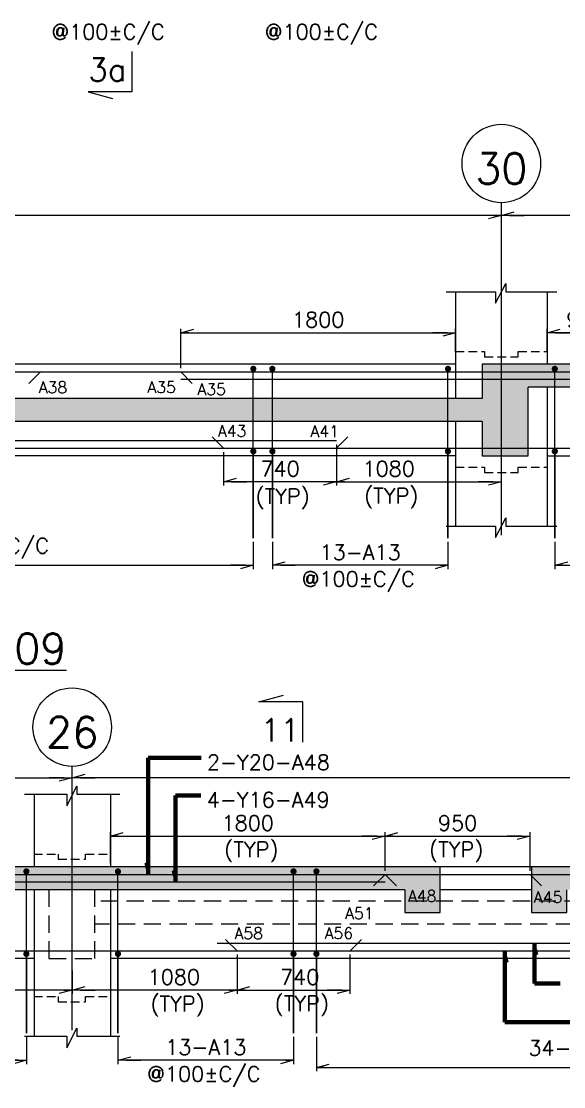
# Model space of a CAD drawing. Extents: x 875770 to 917820, y -160285 to -130585.
# Drawn here: x 886378 to 889931, y -145126 to -138145 of the extents above; entities that cross this region are included whole.
import ezdxf
from ezdxf.lldxf.tags import DXFTag

# ---------------------------------------------------------------- set-up
doc = ezdxf.new("R2010")
doc.units = 0
doc.header["$LTSCALE"] = 450
doc.header["$MEASUREMENT"] = 0
doc.header["$PDMODE"] = 34
doc.header["$PDSIZE"] = 75
for name, pattern in [('( Hidden )', [0.375, 0.25, -0.125]), ('CENTER2', [1.125, 0.75, -0.125, 0.125, -0.125]), ('HIDDEN', [0.375, 0.25, -0.125])]:
    doc.linetypes.add(name, pattern=pattern)
for name, color, linetype, lineweight in [('CIVIL', 3, 'Continuous', 0), ('CIVIL-GRID_NO_', 6, 'Continuous', 0), ('CIVILSHADE', 25, 'Continuous', 0), ('CVCJ', 2, 'Continuous', 0), ('CVELE', 4, 'Continuous', 0), ('DIM', 2, 'Continuous', 0), ('GRID', 8, 'CENTER2', 0), ('MULLION', 4, 'Continuous', 0), ('REINFORCEMENT', 6, 'Continuous', 0), ('TEXT', 3, 'Continuous', 0)]:
    doc.layers.add(name, color=color, linetype=linetype, lineweight=lineweight)
doc.styles.add('ROMANS', font='romans.shx', dxfattribs={"height": 150})
doc.styles.add('ROMANS_0', font='romans.shx')
doc.styles.get("Standard").update_dxf_attribs({"font": 'romans.shx'})
tags = doc.linetypes.add('( Dot )', pattern=[0.251, 0.001, -0.25]).pattern_tags.tags
tags[6:7] = [DXFTag(74, 4), DXFTag(75, 0), DXFTag(340, '0'), DXFTag(46, 1.0), DXFTag(50, 0.0), DXFTag(44, 0.0), DXFTag(45, 0.0)]
tags[4:5] = [DXFTag(74, 4), DXFTag(75, 0), DXFTag(340, '0'), DXFTag(46, 1.0), DXFTag(50, 0.0), DXFTag(44, 0.0), DXFTag(45, 0.0)]
tags = doc.linetypes.add('ACAD_ISO10W100', pattern=[18.5, 12, -3, 0.5, -3]).pattern_tags.tags
tags[10:11] = [DXFTag(74, 4), DXFTag(75, 0), DXFTag(340, '0'), DXFTag(46, 1.0), DXFTag(50, 0.0), DXFTag(44, 0.0), DXFTag(45, 0.0)]
tags[8:9] = [DXFTag(74, 4), DXFTag(75, 0), DXFTag(340, '0'), DXFTag(46, 1.0), DXFTag(50, 0.0), DXFTag(44, 0.0), DXFTag(45, 0.0)]
tags[6:7] = [DXFTag(74, 4), DXFTag(75, 0), DXFTag(340, '0'), DXFTag(46, 1.0), DXFTag(50, 0.0), DXFTag(44, 0.0), DXFTag(45, 0.0)]
tags[4:5] = [DXFTag(74, 4), DXFTag(75, 0), DXFTag(340, '0'), DXFTag(46, 1.0), DXFTag(50, 0.0), DXFTag(44, 0.0), DXFTag(45, 0.0)]
doc.dimstyles.new('CIVIL', dxfattribs={"dimtxt": 100, "dimasz": 0.31, "dimexe": 25, "dimexo": 25, "dimgap": 50, "dimtad": 1, "dimdec": 0, "dimlfac": 0.5, "dimzin": 0, "dimdsep": 46, "dimtxsty": 'ROMANS_0', "dimblk": 'TICK', "dimcen": 0.06, "dimclrd": 2, "dimclre": 2, "dimclrt": 3, "dimadec": 0, "dimazin": 0, "dimtfac": 1, "dimtdec": 0, "dimtofl": 0, "dimtmove": 0, "dimatfit": 3, "dimldrblk": 'TICK', "dimfxl": 1, "dimtolj": 1, "dimtzin": 0, "dimlwd": -1, "dimlwe": -1, "dimarcsym": 0})
doc.dimstyles.new('CIVIL_100', dxfattribs={"dimtxt": 100, "dimasz": 0.35, "dimexe": 25, "dimexo": 25, "dimgap": 35, "dimtad": 1, "dimdec": 0, "dimzin": 0, "dimdsep": 46, "dimtxsty": 'ROMANS_0', "dimblk": 'TICK', "dimcen": 0.5, "dimclrd": 256, "dimclre": 2, "dimclrt": 3, "dimadec": 0, "dimazin": 0, "dimtfac": 1, "dimtdec": 0, "dimtofl": 0, "dimtmove": 0, "dimatfit": 3, "dimldrblk": 'TICK', "dimfxl": 1, "dimtolj": 1, "dimtzin": 0, "dimlwd": -1, "dimlwe": -1, "dimarcsym": 0})

# ---------------------------------------------------------------- blocks, each defined once
blk = doc.blocks.new('TICK')
at = {"color": 2, "ltscale": 0.4}
blk.add_line((-150, 0), (-429, 0), dxfattribs=at)
at = {"color": 3, "linetype": 'ByBlock'}
for p, q in [((0, 0), (-241, -65)), ((-150, 0), (0, 0))]:
    blk.add_line(p, q, dxfattribs=at)
blk = doc.blocks.new('*D150')
at = {"layer": 'DEFPOINTS', "color": 0, "linetype": 'Continuous', "transparency": 16777216}
for p in [(882322.8, -139416.4), (882322.8, -139492), (889522.8, -139492)]:
    blk.add_point(p, dxfattribs=at)
at = {"layer": 'DIM', "color": 2, "linetype": 'Continuous', "transparency": 16777216}
for p, q in [((882322.8, -139467), (882322.8, -139391.4)), ((889522.8, -139467), (889522.8, -139391.4))]:
    blk.add_line(p, q, dxfattribs=at)
at = {"layer": 'DIM', "color": 0, "linetype": 'Continuous', "transparency": 16777216}
blk.add_line((889522.5, -139416.4), (882323.2, -139416.4), dxfattribs=at)
at = {"layer": 'DIM', "color": 0, "linetype": 'Continuous', "transparency": 16777216, "xscale": 0.3499999999999651, "yscale": 0.3499999999999651, "zscale": 0.3499999999999651, "rotation": 180}
blk.add_blockref('TICK', (882322.8, -139416.4), dxfattribs=at)
at = {"layer": 'DIM', "color": 0, "linetype": 'Continuous', "transparency": 16777216, "xscale": 0.3499999999999651, "yscale": 0.3499999999999651, "zscale": 0.3499999999999651}
blk.add_blockref('TICK', (889522.8, -139416.4), dxfattribs=at)
at = {"layer": 'DIM', "color": 3, "linetype": 'Continuous', "transparency": 16777216, "insert": (885922.8, -139331.4), "char_height": 100, "attachment_point": 5, "style": 'ROMANS_0'}
blk.add_mtext('\\A1;7200', dxfattribs=at)
blk = doc.blocks.new('*D151')
at = {"layer": 'DEFPOINTS', "color": 0, "linetype": 'ByBlock', "transparency": 16777216}
for p in [(883947.8, -141531.4), (887897.8, -141531.4), (887897.8, -141709.1)]:
    blk.add_point(p, dxfattribs=at)
at = {"layer": 'DIM', "color": 2, "linetype": 'ByBlock', "transparency": 16777216}
for p, q in [((883947.8, -141556.4), (883947.8, -141734.1)), ((887897.8, -141556.4), (887897.8, -141734.1))]:
    blk.add_line(p, q, dxfattribs=at)
at = {"layer": 'DIM', "color": 0, "linetype": 'ByBlock', "transparency": 16777216}
blk.add_line((883948.2, -141709.1), (887897.5, -141709.1), dxfattribs=at)
at = {"layer": 'DIM', "color": 0, "linetype": 'ByBlock', "transparency": 16777216, "xscale": 0.349999999999965, "yscale": 0.349999999999965, "zscale": 0.349999999999965, "rotation": 180}
blk.add_blockref('TICK', (883947.8, -141709.1), dxfattribs=at)
at = {"layer": 'DIM', "color": 0, "linetype": 'ByBlock', "transparency": 16777216, "xscale": 0.349999999999965, "yscale": 0.349999999999965, "zscale": 0.349999999999965}
blk.add_blockref('TICK', (887897.8, -141709.1), dxfattribs=at)
blk = doc.blocks.new('*D152')
at = {"layer": 'DEFPOINTS', "color": 0, "linetype": 'Continuous', "transparency": 16777216}
for p in [(889522.8, -139416.4), (889522.8, -139492), (893122.8, -139492)]:
    blk.add_point(p, dxfattribs=at)
at = {"layer": 'DIM', "color": 2, "linetype": 'Continuous', "transparency": 16777216}
for p, q in [((889522.8, -139467), (889522.8, -139391.4)), ((893122.8, -139467), (893122.8, -139391.4))]:
    blk.add_line(p, q, dxfattribs=at)
at = {"layer": 'DIM', "color": 0, "linetype": 'Continuous', "transparency": 16777216}
blk.add_line((893122.5, -139416.4), (889523.2, -139416.4), dxfattribs=at)
at = {"layer": 'DIM', "color": 0, "linetype": 'Continuous', "transparency": 16777216, "xscale": 0.3499999999999651, "yscale": 0.3499999999999651, "zscale": 0.3499999999999651, "rotation": 180}
blk.add_blockref('TICK', (889522.8, -139416.4), dxfattribs=at)
at = {"layer": 'DIM', "color": 0, "linetype": 'Continuous', "transparency": 16777216, "xscale": 0.3499999999999651, "yscale": 0.3499999999999651, "zscale": 0.3499999999999651}
blk.add_blockref('TICK', (893122.8, -139416.4), dxfattribs=at)
at = {"layer": 'DIM', "color": 3, "linetype": 'Continuous', "transparency": 16777216, "insert": (891322.8, -139331.4), "char_height": 100, "attachment_point": 5, "style": 'ROMANS_0'}
blk.add_mtext('\\A1;3600', dxfattribs=at)
blk = doc.blocks.new('*D153')
at = {"layer": 'DEFPOINTS', "color": 0, "linetype": 'ByBlock', "transparency": 16777216}
for p in [(889872.8, -141531.4), (892916.9, -141531.4), (892916.9, -141709.1)]:
    blk.add_point(p, dxfattribs=at)
at = {"layer": 'DIM', "color": 2, "linetype": 'ByBlock', "transparency": 16777216}
for p, q in [((889872.8, -141556.4), (889872.8, -141734.1)), ((892916.9, -141556.4), (892916.9, -141734.1))]:
    blk.add_line(p, q, dxfattribs=at)
at = {"layer": 'DIM', "color": 0, "linetype": 'ByBlock', "transparency": 16777216}
blk.add_line((889873.2, -141709.1), (892916.6, -141709.1), dxfattribs=at)
at = {"layer": 'DIM', "color": 0, "linetype": 'ByBlock', "transparency": 16777216, "xscale": 0.349999999999965, "yscale": 0.349999999999965, "zscale": 0.349999999999965, "rotation": 180}
blk.add_blockref('TICK', (889872.8, -141709.1), dxfattribs=at)
at = {"layer": 'DIM', "color": 0, "linetype": 'ByBlock', "transparency": 16777216, "xscale": 0.349999999999965, "yscale": 0.349999999999965, "zscale": 0.349999999999965}
blk.add_blockref('TICK', (892916.9, -141709.1), dxfattribs=at)
blk = doc.blocks.new('*D157')
at = {"layer": 'DEFPOINTS', "color": 0, "linetype": 'ByBlock', "transparency": 16777216}
for p in [(888022.8, -141531.4), (889172.8, -141531.4), (888022.8, -141709.1)]:
    blk.add_point(p, dxfattribs=at)
at = {"layer": 'DIM', "color": 2, "linetype": 'ByBlock', "transparency": 16777216}
for p, q in [((888022.8, -141556.4), (888022.8, -141734.1)), ((889172.8, -141556.4), (889172.8, -141734.1))]:
    blk.add_line(p, q, dxfattribs=at)
at = {"layer": 'DIM', "color": 0, "linetype": 'ByBlock', "transparency": 16777216}
blk.add_line((889172.5, -141709.1), (888023.2, -141709.1), dxfattribs=at)
at = {"layer": 'DIM', "color": 0, "linetype": 'ByBlock', "transparency": 16777216, "xscale": 0.349999999999965, "yscale": 0.349999999999965, "zscale": 0.349999999999965, "rotation": 180}
blk.add_blockref('TICK', (888022.8, -141709.1), dxfattribs=at)
at = {"layer": 'DIM', "color": 0, "linetype": 'ByBlock', "transparency": 16777216, "xscale": 0.349999999999965, "yscale": 0.349999999999965, "zscale": 0.349999999999965}
blk.add_blockref('TICK', (889172.8, -141709.1), dxfattribs=at)
blk = doc.blocks.new('*D160')
at = {"layer": 'DEFPOINTS', "color": 0, "linetype": 'Continuous', "transparency": 16777216}
for p in [(889822.8, -140185.2), (889822.8, -140337.8), (890722.8, -140442.1)]:
    blk.add_point(p, dxfattribs=at)
at = {"layer": 'DIM', "color": 2, "linetype": 'Continuous', "transparency": 16777216}
for p, q in [((889822.8, -140312.8), (889822.8, -140160.2)), ((890722.8, -140417.1), (890722.8, -140160.2))]:
    blk.add_line(p, q, dxfattribs=at)
at = {"layer": 'DIM', "color": 0, "linetype": 'Continuous', "transparency": 16777216}
blk.add_line((890722.5, -140185.2), (889823.2, -140185.2), dxfattribs=at)
at = {"layer": 'DIM', "color": 0, "linetype": 'Continuous', "transparency": 16777216, "xscale": 0.3499999999999651, "yscale": 0.3499999999999651, "zscale": 0.3499999999999651, "rotation": 180}
blk.add_blockref('TICK', (889822.8, -140185.2), dxfattribs=at)
at = {"layer": 'DIM', "color": 0, "linetype": 'Continuous', "transparency": 16777216, "xscale": 0.3499999999999651, "yscale": 0.3499999999999651, "zscale": 0.3499999999999651}
blk.add_blockref('TICK', (890722.8, -140185.2), dxfattribs=at)
at = {"layer": 'DIM', "color": 3, "linetype": 'Continuous', "transparency": 16777216, "insert": (890077.1, -140100.2), "char_height": 100, "attachment_point": 5, "style": 'ROMANS_0'}
blk.add_mtext('\\A1;900', dxfattribs=at)
blk = doc.blocks.new('*D161')
at = {"layer": 'DEFPOINTS', "color": 0, "linetype": 'Continuous', "transparency": 16777216}
for p in [(889222.8, -140185.2), (889222.8, -140337.8), (887422.8, -140442.1)]:
    blk.add_point(p, dxfattribs=at)
at = {"layer": 'DIM', "color": 2, "linetype": 'Continuous', "transparency": 16777216}
for p, q in [((887422.8, -140417.1), (887422.8, -140160.2)), ((889222.8, -140312.8), (889222.8, -140160.2))]:
    blk.add_line(p, q, dxfattribs=at)
at = {"layer": 'DIM', "color": 0, "linetype": 'Continuous', "transparency": 16777216}
blk.add_line((887423.2, -140185.2), (889222.5, -140185.2), dxfattribs=at)
at = {"layer": 'DIM', "color": 0, "linetype": 'Continuous', "transparency": 16777216, "xscale": 0.3499999999999651, "yscale": 0.3499999999999651, "zscale": 0.3499999999999651, "rotation": 180}
blk.add_blockref('TICK', (887422.8, -140185.2), dxfattribs=at)
at = {"layer": 'DIM', "color": 0, "linetype": 'Continuous', "transparency": 16777216, "xscale": 0.3499999999999651, "yscale": 0.3499999999999651, "zscale": 0.3499999999999651}
blk.add_blockref('TICK', (889222.8, -140185.2), dxfattribs=at)
at = {"layer": 'DIM', "color": 3, "linetype": 'Continuous', "transparency": 16777216, "insert": (888322.8, -140100.2), "char_height": 100, "attachment_point": 5, "style": 'ROMANS_0'}
blk.add_mtext('\\A1;1800', dxfattribs=at)
blk = doc.blocks.new('*D166')
at = {"layer": 'DEFPOINTS', "color": 0, "linetype": 'Continuous', "transparency": 16777216}
for p in [(886711.1, -143100.9), (883111.1, -143176.4), (886711.1, -143176.4)]:
    blk.add_point(p, dxfattribs=at)
at = {"layer": 'DIM', "color": 2, "linetype": 'Continuous', "transparency": 16777216}
for p, q in [((883111.1, -143151.4), (883111.1, -143075.9)), ((886711.1, -143151.4), (886711.1, -143075.9))]:
    blk.add_line(p, q, dxfattribs=at)
at = {"layer": 'DIM', "color": 0, "linetype": 'Continuous', "transparency": 16777216}
blk.add_line((883111.5, -143100.9), (886710.8, -143100.9), dxfattribs=at)
at = {"layer": 'DIM', "color": 0, "linetype": 'Continuous', "transparency": 16777216, "xscale": 0.3499999999999651, "yscale": 0.3499999999999651, "zscale": 0.3499999999999651, "rotation": 180}
blk.add_blockref('TICK', (883111.1, -143100.9), dxfattribs=at)
at = {"layer": 'DIM', "color": 0, "linetype": 'Continuous', "transparency": 16777216, "xscale": 0.3499999999999651, "yscale": 0.3499999999999651, "zscale": 0.3499999999999651}
blk.add_blockref('TICK', (886711.1, -143100.9), dxfattribs=at)
at = {"layer": 'DIM', "color": 3, "linetype": 'Continuous', "transparency": 16777216, "insert": (884911.1, -143015.9), "char_height": 100, "attachment_point": 5, "style": 'ROMANS_0'}
blk.add_mtext('\\A1;3600', dxfattribs=at)
blk = doc.blocks.new('*D167')
at = {"layer": 'DEFPOINTS', "color": 0, "linetype": 'Continuous', "transparency": 16777216}
for p in [(886711.1, -143100.9), (886711.1, -143176.4), (893911.1, -143176.4)]:
    blk.add_point(p, dxfattribs=at)
at = {"layer": 'DIM', "color": 2, "linetype": 'Continuous', "transparency": 16777216}
for p, q in [((886711.1, -143151.4), (886711.1, -143075.9)), ((893911.1, -143151.4), (893911.1, -143075.9))]:
    blk.add_line(p, q, dxfattribs=at)
at = {"layer": 'DIM', "color": 0, "linetype": 'Continuous', "transparency": 16777216}
blk.add_line((893910.8, -143100.9), (886711.5, -143100.9), dxfattribs=at)
at = {"layer": 'DIM', "color": 0, "linetype": 'Continuous', "transparency": 16777216, "xscale": 0.3499999999999651, "yscale": 0.3499999999999651, "zscale": 0.3499999999999651, "rotation": 180}
blk.add_blockref('TICK', (886711.1, -143100.9), dxfattribs=at)
at = {"layer": 'DIM', "color": 0, "linetype": 'Continuous', "transparency": 16777216, "xscale": 0.3499999999999651, "yscale": 0.3499999999999651, "zscale": 0.3499999999999651}
blk.add_blockref('TICK', (893911.1, -143100.9), dxfattribs=at)
at = {"layer": 'DIM', "color": 3, "linetype": 'Continuous', "transparency": 16777216, "insert": (890311.1, -143015.9), "char_height": 100, "attachment_point": 5, "style": 'ROMANS_0'}
blk.add_mtext('\\A1;7200', dxfattribs=at)
blk = doc.blocks.new('*D170')
at = {"layer": 'DEFPOINTS', "color": 0, "linetype": 'ByBlock', "transparency": 16777216}
for p in [(883311.1, -144774.6), (886411.1, -144774.6), (886411.1, -144952.3)]:
    blk.add_point(p, dxfattribs=at)
at = {"layer": 'DIM', "color": 2, "linetype": 'ByBlock', "transparency": 16777216}
for p, q in [((883311.1, -144799.6), (883311.1, -144977.3)), ((886411.1, -144799.6), (886411.1, -144977.3))]:
    blk.add_line(p, q, dxfattribs=at)
at = {"layer": 'DIM', "color": 0, "linetype": 'ByBlock', "transparency": 16777216}
blk.add_line((883311.5, -144952.3), (886410.8, -144952.3), dxfattribs=at)
at = {"layer": 'DIM', "color": 0, "linetype": 'ByBlock', "transparency": 16777216, "xscale": 0.349999999999965, "yscale": 0.349999999999965, "zscale": 0.349999999999965, "rotation": 180}
blk.add_blockref('TICK', (883311.1, -144952.3), dxfattribs=at)
at = {"layer": 'DIM', "color": 0, "linetype": 'ByBlock', "transparency": 16777216, "xscale": 0.349999999999965, "yscale": 0.349999999999965, "zscale": 0.349999999999965}
blk.add_blockref('TICK', (886411.1, -144952.3), dxfattribs=at)
blk = doc.blocks.new('*D171')
at = {"layer": 'DEFPOINTS', "color": 0, "linetype": 'Continuous', "transparency": 16777216}
for p in [(888761.1, -143483.5), (886961.1, -143685.3), (888761.1, -143735.3)]:
    blk.add_point(p, dxfattribs=at)
at = {"layer": 'DIM', "color": 2, "linetype": 'Continuous', "transparency": 16777216}
for p, q in [((886961.1, -143660.3), (886961.1, -143458.5)), ((888761.1, -143710.3), (888761.1, -143458.5))]:
    blk.add_line(p, q, dxfattribs=at)
at = {"layer": 'DIM', "color": 0, "linetype": 'Continuous', "transparency": 16777216}
blk.add_line((886961.5, -143483.5), (888760.8, -143483.5), dxfattribs=at)
at = {"layer": 'DIM', "color": 0, "linetype": 'Continuous', "transparency": 16777216, "xscale": 0.3499999999999651, "yscale": 0.3499999999999651, "zscale": 0.3499999999999651, "rotation": 180}
blk.add_blockref('TICK', (886961.1, -143483.5), dxfattribs=at)
at = {"layer": 'DIM', "color": 0, "linetype": 'Continuous', "transparency": 16777216, "xscale": 0.3499999999999651, "yscale": 0.3499999999999651, "zscale": 0.3499999999999651}
blk.add_blockref('TICK', (888761.1, -143483.5), dxfattribs=at)
at = {"layer": 'DIM', "color": 3, "linetype": 'Continuous', "transparency": 16777216, "insert": (887861.1, -143398.5), "char_height": 100, "attachment_point": 5, "style": 'ROMANS_0'}
blk.add_mtext('\\A1;1800', dxfattribs=at)
blk = doc.blocks.new('*D172')
at = {"layer": 'DEFPOINTS', "color": 0, "linetype": 'Continuous', "transparency": 16777216}
for p in [(889711.1, -143483.5), (888761.1, -143735.3), (889711.1, -143735.3)]:
    blk.add_point(p, dxfattribs=at)
at = {"layer": 'DIM', "color": 2, "linetype": 'Continuous', "transparency": 16777216}
for p, q in [((888761.1, -143710.3), (888761.1, -143458.5)), ((889711.1, -143710.3), (889711.1, -143458.5))]:
    blk.add_line(p, q, dxfattribs=at)
at = {"layer": 'DIM', "color": 0, "linetype": 'Continuous', "transparency": 16777216}
blk.add_line((888761.5, -143483.5), (889710.8, -143483.5), dxfattribs=at)
at = {"layer": 'DIM', "color": 0, "linetype": 'Continuous', "transparency": 16777216, "xscale": 0.3499999999999651, "yscale": 0.3499999999999651, "zscale": 0.3499999999999651, "rotation": 180}
blk.add_blockref('TICK', (888761.1, -143483.5), dxfattribs=at)
at = {"layer": 'DIM', "color": 0, "linetype": 'Continuous', "transparency": 16777216, "xscale": 0.3499999999999651, "yscale": 0.3499999999999651, "zscale": 0.3499999999999651}
blk.add_blockref('TICK', (889711.1, -143483.5), dxfattribs=at)
at = {"layer": 'DIM', "color": 3, "linetype": 'Continuous', "transparency": 16777216, "insert": (889236.1, -143398.5), "char_height": 100, "attachment_point": 5, "style": 'ROMANS_0'}
blk.add_mtext('\\A1;950', dxfattribs=at)
blk = doc.blocks.new('*D284')
at = {"layer": 'DEFPOINTS', "color": 0, "linetype": 'ByBlock', "transparency": 16777216}
for p in [(888311.1, -144774.6), (892361.1, -144774.6), (892361.1, -145000)]:
    blk.add_point(p, dxfattribs=at)
at = {"layer": 'DIM', "color": 2, "linetype": 'ByBlock', "transparency": 16777216}
for p, q in [((888311.1, -144799.6), (888311.1, -145025)), ((892361.1, -144799.6), (892361.1, -145025))]:
    blk.add_line(p, q, dxfattribs=at)
at = {"layer": 'DIM', "color": 0, "linetype": 'ByBlock', "transparency": 16777216}
blk.add_line((888311.5, -145000), (892360.8, -145000), dxfattribs=at)
at = {"layer": 'DIM', "color": 0, "linetype": 'ByBlock', "transparency": 16777216, "xscale": 0.349999999999965, "yscale": 0.349999999999965, "zscale": 0.349999999999965, "rotation": 180}
blk.add_blockref('TICK', (888311.1, -145000), dxfattribs=at)
at = {"layer": 'DIM', "color": 0, "linetype": 'ByBlock', "transparency": 16777216, "xscale": 0.349999999999965, "yscale": 0.349999999999965, "zscale": 0.349999999999965}
blk.add_blockref('TICK', (892361.1, -145000), dxfattribs=at)
blk = doc.blocks.new('*D175')
at = {"layer": 'DEFPOINTS', "color": 0, "linetype": 'ByBlock', "transparency": 16777216}
for p in [(887011.1, -144774.6), (888161.1, -144774.6), (887011.1, -144952.3)]:
    blk.add_point(p, dxfattribs=at)
at = {"layer": 'DIM', "color": 2, "linetype": 'ByBlock', "transparency": 16777216}
for p, q in [((887011.1, -144799.6), (887011.1, -144977.3)), ((888161.1, -144799.6), (888161.1, -144977.3))]:
    blk.add_line(p, q, dxfattribs=at)
at = {"layer": 'DIM', "color": 0, "linetype": 'ByBlock', "transparency": 16777216}
blk.add_line((888160.8, -144952.3), (887011.5, -144952.3), dxfattribs=at)
at = {"layer": 'DIM', "color": 0, "linetype": 'ByBlock', "transparency": 16777216, "xscale": 0.349999999999965, "yscale": 0.349999999999965, "zscale": 0.349999999999965, "rotation": 180}
blk.add_blockref('TICK', (887011.1, -144952.3), dxfattribs=at)
at = {"layer": 'DIM', "color": 0, "linetype": 'ByBlock', "transparency": 16777216, "xscale": 0.349999999999965, "yscale": 0.349999999999965, "zscale": 0.349999999999965}
blk.add_blockref('TICK', (888161.1, -144952.3), dxfattribs=at)
blk = doc.blocks.new('*D182')
at = {"layer": 'DEFPOINTS', "color": 0, "linetype": 'Continuous', "transparency": 16777216}
for p in [(887791.1, -144235.3), (888531.1, -144235.3), (888531.1, -144492.3)]:
    blk.add_point(p, dxfattribs=at)
at = {"layer": 'DIM', "color": 2, "linetype": 'Continuous', "transparency": 16777216}
for p, q in [((887791.1, -144260.3), (887791.1, -144517.3)), ((888531.1, -144260.3), (888531.1, -144517.3))]:
    blk.add_line(p, q, dxfattribs=at)
at = {"layer": 'DIM', "color": 0, "linetype": 'Continuous', "transparency": 16777216}
blk.add_line((887791.5, -144492.3), (888530.8, -144492.3), dxfattribs=at)
at = {"layer": 'DIM', "color": 0, "linetype": 'Continuous', "transparency": 16777216, "xscale": 0.3499999999999651, "yscale": 0.3499999999999651, "zscale": 0.3499999999999651, "rotation": 180}
blk.add_blockref('TICK', (887791.1, -144492.3), dxfattribs=at)
at = {"layer": 'DIM', "color": 0, "linetype": 'Continuous', "transparency": 16777216, "xscale": 0.3499999999999651, "yscale": 0.3499999999999651, "zscale": 0.3499999999999651}
blk.add_blockref('TICK', (888531.1, -144492.3), dxfattribs=at)
at = {"layer": 'DIM', "color": 3, "linetype": 'Continuous', "transparency": 16777216, "insert": (888201.4, -144407.3), "char_height": 100, "attachment_point": 5, "style": 'ROMANS_0'}
blk.add_mtext('\\A1;740', dxfattribs=at)
blk = doc.blocks.new('*D183')
at = {"layer": 'DEFPOINTS', "color": 0, "linetype": 'Continuous', "transparency": 16777216}
for p in [(886171.1, -144235.3), (886711.1, -144339.7), (886711.1, -144492.3)]:
    blk.add_point(p, dxfattribs=at)
at = {"layer": 'DIM', "color": 2, "linetype": 'Continuous', "transparency": 16777216}
for p, q in [((886171.1, -144260.3), (886171.1, -144517.3)), ((886711.1, -144364.7), (886711.1, -144517.3))]:
    blk.add_line(p, q, dxfattribs=at)
at = {"layer": 'DIM', "color": 0, "linetype": 'Continuous', "transparency": 16777216}
for p, q in [((886171.1, -144492.3), (885836.4, -144492.3)), ((886710.8, -144492.3), (886171.5, -144492.3))]:
    blk.add_line(p, q, dxfattribs=at)
at = {"layer": 'DIM', "color": 0, "linetype": 'Continuous', "transparency": 16777216, "xscale": 0.3499999999999651, "yscale": 0.3499999999999651, "zscale": 0.3499999999999651, "rotation": 180}
blk.add_blockref('TICK', (886171.1, -144492.3), dxfattribs=at)
at = {"layer": 'DIM', "color": 0, "linetype": 'Continuous', "transparency": 16777216, "xscale": 0.3499999999999651, "yscale": 0.3499999999999651, "zscale": 0.3499999999999651}
blk.add_blockref('TICK', (886711.1, -144492.3), dxfattribs=at)
at = {"layer": 'DIM', "color": 3, "linetype": 'Continuous', "transparency": 16777216, "insert": (886000, -144407.3), "char_height": 100, "attachment_point": 5, "style": 'ROMANS_0'}
blk.add_mtext('\\A1;540', dxfattribs=at)
blk = doc.blocks.new('*D291')
at = {"layer": 'DEFPOINTS', "color": 0, "linetype": 'Continuous', "transparency": 16777216}
for p in [(888442.8, -140892.1), (889522.8, -141161.5), (889522.8, -141206)]:
    blk.add_point(p, dxfattribs=at)
at = {"layer": 'DIM', "color": 2, "linetype": 'Continuous', "transparency": 16777216}
for p, q in [((888442.8, -140917.1), (888442.8, -141186.5)), ((889522.8, -141181), (889522.8, -141136.5))]:
    blk.add_line(p, q, dxfattribs=at)
at = {"layer": 'DIM', "color": 0, "linetype": 'Continuous', "transparency": 16777216}
blk.add_line((888443.2, -141161.5), (889522.5, -141161.5), dxfattribs=at)
at = {"layer": 'DIM', "color": 0, "linetype": 'Continuous', "transparency": 16777216, "xscale": 0.3499999999999651, "yscale": 0.3499999999999651, "zscale": 0.3499999999999651, "rotation": 180}
blk.add_blockref('TICK', (888442.8, -141161.5), dxfattribs=at)
at = {"layer": 'DIM', "color": 0, "linetype": 'Continuous', "transparency": 16777216, "xscale": 0.3499999999999651, "yscale": 0.3499999999999651, "zscale": 0.3499999999999651}
blk.add_blockref('TICK', (889522.8, -141161.5), dxfattribs=at)
at = {"layer": 'DIM', "color": 3, "linetype": 'Continuous', "transparency": 16777216, "insert": (888784.5, -141076.5), "char_height": 100, "attachment_point": 5, "style": 'ROMANS_0'}
blk.add_mtext('\\A1;1080', dxfattribs=at)
blk = doc.blocks.new('*D292')
at = {"layer": 'DEFPOINTS', "color": 0, "linetype": 'Continuous', "transparency": 16777216}
for p in [(887791.1, -144235.3), (886711.1, -144492.3), (886711.1, -144499.2)]:
    blk.add_point(p, dxfattribs=at)
at = {"layer": 'DIM', "color": 2, "linetype": 'Continuous', "transparency": 16777216}
for p, q in [((887791.1, -144260.3), (887791.1, -144517.3)), ((886711.1, -144474.2), (886711.1, -144467.3))]:
    blk.add_line(p, q, dxfattribs=at)
at = {"layer": 'DIM', "color": 0, "linetype": 'Continuous', "transparency": 16777216}
blk.add_line((887790.8, -144492.3), (886711.5, -144492.3), dxfattribs=at)
at = {"layer": 'DIM', "color": 0, "linetype": 'Continuous', "transparency": 16777216, "xscale": 0.3499999999999651, "yscale": 0.3499999999999651, "zscale": 0.3499999999999651, "rotation": 180}
blk.add_blockref('TICK', (886711.1, -144492.3), dxfattribs=at)
at = {"layer": 'DIM', "color": 0, "linetype": 'Continuous', "transparency": 16777216, "xscale": 0.3499999999999651, "yscale": 0.3499999999999651, "zscale": 0.3499999999999651}
blk.add_blockref('TICK', (887791.1, -144492.3), dxfattribs=at)
at = {"layer": 'DIM', "color": 3, "linetype": 'Continuous', "transparency": 16777216, "insert": (887377.1, -144407.3), "char_height": 100, "attachment_point": 5, "style": 'ROMANS_0'}
blk.add_mtext('\\A1;1080', dxfattribs=at)
blk = doc.blocks.new('*D319')
at = {"layer": 'DEFPOINTS', "color": 0, "linetype": 'Continuous', "transparency": 16777216}
for p in [(887702.8, -140942.1), (888442.8, -140942.1), (887702.8, -141161.5)]:
    blk.add_point(p, dxfattribs=at)
at = {"layer": 'DIM', "color": 2, "linetype": 'Continuous', "transparency": 16777216}
for p, q in [((887702.8, -140967.1), (887702.8, -141186.5)), ((888442.8, -140967.1), (888442.8, -141186.5))]:
    blk.add_line(p, q, dxfattribs=at)
at = {"layer": 'DIM', "color": 0, "linetype": 'Continuous', "transparency": 16777216}
blk.add_line((888442.5, -141161.5), (887703.2, -141161.5), dxfattribs=at)
at = {"layer": 'DIM', "color": 0, "linetype": 'Continuous', "transparency": 16777216, "xscale": 0.3499999999999651, "yscale": 0.3499999999999651, "zscale": 0.3499999999999651, "rotation": 180}
blk.add_blockref('TICK', (887702.8, -141161.5), dxfattribs=at)
at = {"layer": 'DIM', "color": 0, "linetype": 'Continuous', "transparency": 16777216, "xscale": 0.3499999999999651, "yscale": 0.3499999999999651, "zscale": 0.3499999999999651}
blk.add_blockref('TICK', (888442.8, -141161.5), dxfattribs=at)
at = {"layer": 'DIM', "color": 3, "linetype": 'Continuous', "transparency": 16777216, "insert": (888072.8, -141076.5), "char_height": 100, "attachment_point": 5, "style": 'ROMANS_0'}
blk.add_mtext('\\A1;740', dxfattribs=at)

msp = doc.modelspace()

# ---------------------------------------------------------------- hatches: boundary and pattern name
at = {"layer": 'CIVILSHADE', "ltscale": 0.2}
for points in [[(882022.81, -140992.15), (882022.81, -140392.15), (882322.81, -140392.15), (882322.81, -140617.15), (889397.81, -140617.15), (889397.81, -140392.15), (893272.81, -140392.15), (893272.81, -140842.15), (892972.81, -140842.15), (892972.81, -140542.15), (889697.81, -140542.15), (889697.81, -140992.15), (889397.81, -140992.15), (889397.81, -140767.15), (885957.81, -140767.15), (885957.81, -140992.15), (885657.81, -140992.15), (885657.81, -140767.15), (882322.81, -140767.15), (882322.81, -140992.15)], [(888891.14, -143985.35), (888891.14, -143835.35), (877881.3, -143835.35), (877881.3, -143685.35), (889121.14, -143685.35), (889121.14, -143985.35)], [(897361.14, -144435.35), (897361.14, -143835.35), (894061.14, -143835.35), (894061.14, -144285.35), (893761.14, -144285.35), (893761.14, -143835.35), (889951.14, -143835.35), (889951.14, -143985.35), (889721.14, -143985.35), (889721.14, -143685.35), (897661.14, -143685.35), (900036.51, -143685.35), (900036.51, -144285.35), (899736.51, -144285.35), (899736.51, -143835.35), (897661.14, -143835.35), (897661.14, -144435.35)]]:
    msp.add_hatch(color=25, dxfattribs=at).paths.add_polyline_path(points)

# ---------------------------------------------------------------- linework, layer by layer
at = {"color": 1, "linetype": '( Dot )', "ltscale": 0.5}
for p, q in [((887897.81, -140962.43), (887897.81, -141531.4)), ((888022.81, -140962.43), (888022.81, -141531.4)), ((889172.81, -140962.43), (889172.81, -141531.4)), ((889872.81, -140962.43), (889872.81, -141531.4)), ((886411.14, -144255.63), (886411.14, -144774.6)), ((887011.14, -144255.63), (887011.14, -144774.6)), ((888161.14, -144255.63), (888161.14, -144774.6)), ((888311.14, -144255.63), (888311.14, -144774.6))]:
    msp.add_line(p, q, dxfattribs=at)
at = {"layer": 'CIVIL', "color": 3, "ltscale": 0.666667}
for p, q in [((889222.81, -139916.32), (889222.81, -140617.15)), ((889822.81, -139916.32), (889822.81, -140392.15)), ((889222.81, -140392.15), (882622.81, -140392.15)), ((893272.81, -140392.15), (889397.81, -140392.15)), ((889822.81, -140542.15), (889822.81, -141452.02)), ((889397.81, -140617.15), (882322.81, -140617.15)), ((889222.81, -140767.15), (889222.81, -141452.02)), ((889222.81, -140992.15), (885957.81, -140992.15)), ((889822.81, -140992.15), (892966.92, -140992.15)), ((886461.14, -143209.51), (886461.14, -143685.35)), ((886961.14, -143209.51), (886961.14, -143685.35)), ((889121.14, -143685.35), (877881.3, -143685.35)), ((889721.14, -143685.35), (889121.14, -143685.35)), ((897661.14, -143685.35), (889721.14, -143685.35)), ((886461.14, -143835.35), (886461.14, -144795.22)), ((886961.14, -143835.35), (886961.14, -144795.22)), ((886461.14, -144285.35), (883311.14, -144285.35)), ((893711.14, -144285.35), (886961.14, -144285.35))]:
    msp.add_line(p, q, dxfattribs=at)
at = {"layer": 'CIVIL', "color": 3, "linetype": 'Continuous'}
for p, q in [((892972.81, -140542.15), (889697.81, -140542.15)), ((889397.81, -140767.15), (885957.81, -140767.15)), ((888891.14, -143835.35), (877881.3, -143835.35))]:
    msp.add_line(p, q, dxfattribs=at)
at = {"layer": 'CIVIL', "color": 3, "linetype": 'Continuous', "ltscale": 0.2}
msp.add_line((889721.14, -143835.35), (889121.14, -143835.35), dxfattribs=at)
at = {"layer": 'CIVIL', "color": 3, "linetype": '( Hidden )'}
for p, q in [((893761.14, -143910.35), (886858.93, -143910.35)), ((890161.14, -144060.35), (886858.93, -144060.35))]:
    msp.add_line(p, q, dxfattribs=at)
at = {"layer": 'CIVIL', "color": 2, "ltscale": 0.333333, "flags": 128}
for points in [[(889161.45, -139916.32), (889484.33, -139916.32), (889484.33, -139992.37), (889551.38, -139862.63), (889551.38, -139916.32), (889885.01, -139916.32)], [(889161.45, -141452.02), (889484.33, -141452.02), (889484.33, -141528.08), (889551.38, -141398.33), (889551.38, -141452.02), (889885.01, -141452.02)], [(886399.78, -143209.51), (886675.41, -143209.51), (886675.41, -143285.57), (886742.46, -143155.83), (886742.46, -143209.51), (887023.34, -143209.51)], [(886399.78, -144795.22), (886675.41, -144795.22), (886675.41, -144871.28), (886742.46, -144741.53), (886742.46, -144795.22), (887023.34, -144795.22)]]:
    msp.add_lwpolyline(points, dxfattribs=at)
at = {"layer": 'CIVIL', "color": 3, "linetype": 'Continuous', "ltscale": 0.666667, "flags": 128}
for points in [[(889397.81, -140392.15), (889397.81, -140617.15)], [(889397.81, -140767.15), (889397.81, -140992.15), (889697.81, -140992.15), (889697.81, -140542.15)]]:
    msp.add_lwpolyline(points, dxfattribs=at)
at = {"layer": 'CIVIL', "color": 3, "linetype": 'Continuous', "ltscale": 0.2, "flags": 128}
for points in [[(888891.14, -143835.35), (888891.14, -143985.35), (889121.14, -143985.35), (889121.14, -143685.35)], [(889721.14, -143685.35), (889721.14, -143985.35), (889951.14, -143985.35), (889951.14, -143835.35)]]:
    msp.add_lwpolyline(points, dxfattribs=at)
at = {"layer": 'CIVIL', "color": 3, "linetype": '( Hidden )'}
msp.add_lwpolyline([(886558.93, -143835.35), (886558.93, -144285.35), (886858.93, -144285.35), (886858.93, -143835.35)], dxfattribs=at)
at = {"layer": 'CIVIL-GRID_NO_', "color": 6, "ltscale": 0.714288}
for centre in [(889522.81, -139076.36), (886711.14, -142769.56)]:
    msp.add_circle(centre, 257.14, dxfattribs=at)
at = {"layer": 'CVCJ', "color": 2, "linetype": 'HIDDEN', "ltscale": 0.5}
for points in [[(889222.81, -140308.81), (889412.81, -140308.81), (889412.81, -140342.15), (889632.81, -140342.15), (889632.81, -140308.81), (889822.81, -140308.81)], [(889222.81, -141067.15), (889412.81, -141067.15), (889412.81, -141100.48), (889632.81, -141100.48), (889632.81, -141067.15), (889822.81, -141067.15)], [(886461.14, -143602.01), (886618.93, -143602.01), (886618.93, -143635.35), (886798.93, -143635.35), (886798.93, -143602.01), (886961.14, -143602.01)], [(886461.14, -144535.35), (886618.93, -144535.35), (886618.93, -144568.68), (886798.93, -144568.68), (886798.93, -144535.35), (886961.14, -144535.35)]]:
    msp.add_lwpolyline(points, dxfattribs=at)
at = {"layer": 'CVELE', "color": 6, "ltscale": 0.5, "flags": 128}
for points in [[(887102.92, -138342.06), (887102.92, -138606.51), (886814.81, -138606.51), (886975.8, -138649.65)], [(888221.59, -142867.84), (888221.59, -142603.39), (887933.48, -142603.39), (888094.47, -142560.26)]]:
    msp.add_lwpolyline(points, dxfattribs=at)
at = {"layer": 'GRID', "color": 8, "linetype": 'ACAD_ISO10W100', "ltscale": 0.05}
for p, q in [((889522.81, -141511.92), (889522.81, -139333.62)), ((886711.14, -144755.12), (886711.14, -143026.82))]:
    msp.add_line(p, q, dxfattribs=at)
at = {"layer": 'REINFORCEMENT', "linetype": 'ByBlock'}
for p, q in [((878657.81, -140442.15), (892912.54, -140442.15)), ((886502.81, -140442.15), (886427.81, -140517.15)), ((887422.81, -140442.15), (887497.81, -140517.15)), ((887897.81, -140962.43), (887897.81, -140421.86)), ((888022.81, -140962.43), (888022.81, -140421.86)), ((889172.81, -140962.43), (889172.81, -140421.86)), ((889872.81, -140962.43), (889872.81, -140421.86)), ((890722.81, -140492.15), (887422.81, -140492.15)), ((887702.81, -140942.15), (887627.81, -140867.15)), ((888442.81, -140942.15), (888517.81, -140867.15)), ((878707.81, -140942.15), (893137.81, -140942.15)), ((883402.81, -140892.15), (888442.81, -140892.15)), ((882900.87, -143735.35), (893650.87, -143735.35)), ((886411.14, -144255.63), (886411.14, -143715.06)), ((887011.14, -144255.63), (887011.14, -143715.06)), ((888161.14, -144255.63), (888161.14, -143715.06)), ((888311.14, -144255.63), (888311.14, -143715.06)), ((888686.14, -143810.35), (888761.14, -143735.35)), ((888836.14, -143810.35), (888761.14, -143735.35)), ((889786.14, -143810.35), (889711.14, -143735.35)), ((888761.14, -143785.35), (885611.14, -143785.35)), ((887791.14, -144235.35), (887716.14, -144160.35)), ((888531.14, -144235.35), (888606.14, -144160.35)), ((887661.14, -144185.35), (890101.41, -144185.35)), ((882901.41, -144235.35), (890101.41, -144235.35))]:
    msp.add_line(p, q, dxfattribs=at)
at = {"layer": 'REINFORCEMENT', "ltscale": 0.125, "const_width": 20.25, "flags": 128}
for points in [[(887907.93, -140421.86, -1), (887887.68, -140421.86, -1), (887907.93, -140421.86)], [(888032.93, -140421.86, -1), (888012.68, -140421.86, -1), (888032.93, -140421.86)], [(889182.93, -140421.86, -1), (889162.68, -140421.86, -1), (889182.93, -140421.86)], [(889862.68, -140421.86, 1), (889882.93, -140421.86, 1), (889862.68, -140421.86)], [(887907.93, -140962.43, 1), (887887.68, -140962.43, 1), (887907.93, -140962.43)], [(888032.93, -140962.43, 1), (888012.68, -140962.43, 1), (888032.93, -140962.43)], [(889182.93, -140962.43, 1), (889162.68, -140962.43, 1), (889182.93, -140962.43)], [(889862.68, -140962.43, -1), (889882.93, -140962.43, -1), (889862.68, -140962.43)], [(886421.27, -143715.06, -1), (886401.02, -143715.06, -1), (886421.27, -143715.06)], [(887001.02, -143715.06, 1), (887021.27, -143715.06, 1), (887001.02, -143715.06)], [(888151.02, -143715.06, 1), (888171.27, -143715.06, 1), (888151.02, -143715.06)], [(888301.02, -143715.06, 1), (888321.27, -143715.06, 1), (888301.02, -143715.06)], [(886421.27, -144255.63, 1), (886401.02, -144255.63, 1), (886421.27, -144255.63)], [(887001.02, -144255.63, -1), (887021.27, -144255.63, -1), (887001.02, -144255.63)], [(888151.02, -144255.63, -1), (888171.27, -144255.63, -1), (888151.02, -144255.63)], [(888301.02, -144255.63, -1), (888321.27, -144255.63, -1), (888301.02, -144255.63)]]:
    msp.add_lwpolyline(points, format="xyb", dxfattribs=at)

# ---------------------------------------------------------------- texts
at = {"layer": 'CIVIL-GRID_NO_', "color": 6}
for s, insert, char_height, attachment_point, line_spacing_factor in [('3a', (886816.04, -138386.6), 150, 1, 0.671999), ('30', (889522.81, -139109.69), 200, 5, 0.6), ('26', (886711.14, -142802.89), 200, 5, 0.6), ('11', (887945.75, -142864.4), 150, 7, 0.671999)]:
    msp.add_mtext(s, dxfattribs=dict(at, insert=insert, char_height=char_height, attachment_point=attachment_point, line_spacing_factor=line_spacing_factor))
at = {"layer": 'DIM', "color": 3, "linetype": 'ByBlock', "char_height": 100, "attachment_point": 5, "style": 'ROMANS_0'}
for s, insert in [('\\A1;34-A13@125±C/C', (885922.81, -141597.87)), ('\\A1;13-A13', (888597.81, -141624.06)), ('\\A1;13-A13', (887586.14, -144867.26)), ('\\A1;34-A13@125±C/C', (890336.14, -144888.79))]:
    msp.add_mtext(s, dxfattribs=dict(at, insert=insert))
at = {"layer": 'MULLION', "color": 3}
for s, insert, char_height, attachment_point, line_spacing_factor in [('@100±C/C', (887316.79, -138297.02), 100, 9, 0.8), ('@100±C/C', (887973.37, -138297.02), 100, 7, 0.8), ('A38', (886678.12, -140505.8), 75, 3, 1.066666), ('A35', (887390.58, -140504.73), 75, 3, 1.066666), ('A35', (887717.74, -140518.44), 75, 3, 1.066666), ('A43', (887665.46, -140791.79), 75, 1, 1.066666), ('A41', (888272.04, -140793.91), 75, 1, 1.066666), ('(TYP)', (887912.39, -141340.47), 100, 7, 0.8), ('(TYP)', (888624.05, -141337.31), 100, 7, 0.8), ('@100±C/C', (888214.86, -141882.58), 100, 7, 0.8), ('2-Y20-A48', (887593.5, -143050.14), 100, 7, 0.8), ('4-Y16-A49', (887592.4, -143296.37), 100, 7, 0.8), ('(TYP)', (887707.6, -143655.2), 100, 7, 0.8), ('(TYP)', (889049.11, -143655.2), 100, 7, 0.8), ('A58', (887774.63, -144083.32), 75, 1, 1.066666), ('A56', (888364.72, -144082.62), 75, 1, 1.066666), ('(TYP)', (887579.79, -144666.07), 100, 9, 0.8), ('(TYP)', (888037.97, -144664.39), 100, 7, 0.8), ('@100±C/C', (887203.19, -145125.78), 100, 7, 0.8)]:
    msp.add_mtext(s, dxfattribs=dict(at, insert=insert, char_height=char_height, attachment_point=attachment_point, line_spacing_factor=line_spacing_factor))
at = {"layer": 'MULLION', "color": 3, "char_height": 75, "width": 144.2796, "attachment_point": 7, "line_spacing_factor": 1.066666}
for s, insert in [('A48', (888911.03, -143913.7)), ('A45', (889735.47, -143921.2)), ('A51', (888499.22, -144027.26))]:
    msp.add_mtext(s, dxfattribs=dict(at, insert=insert))
at = {"layer": 'TEXT', "color": 6, "insert": (884685.27, -142355.67), "char_height": 200, "attachment_point": 7, "line_spacing_factor": 0.634132, "style": 'ROMANS'}
msp.add_mtext('\\LB207 TO B209', dxfattribs=at)

# ---------------------------------------------------------------- dimensions: what is measured, and where the dimension line sits
at = {"layer": 'DIM', "linetype": 'Continuous'}
for base, p1, p2, picture, middle in [((882322.81, -139416.41), (889522.81, -139491.96), (882322.81, -139491.96), '*D150', (885922.81, -139331.41)), ((889522.81, -139416.41), (893122.81, -139491.96), (889522.81, -139491.96), '*D152', (891322.81, -139331.41)), ((886711.14, -143100.89), (893911.14, -143176.44), (886711.14, -143176.44), '*D167', (890311.14, -143015.89))]:
    dim = msp.add_linear_dim(base=base, p1=p1, p2=p2, angle=180, dimstyle='CIVIL_100', override={"dimtxt": 100, "dimasz": 0.35, "dimexe": 25, "dimexo": 25, "dimgap": 35, "dimcen": 0.5, "dimclrd": 0, "dimlwe": 65535}, dxfattribs=at)
    dim.commit()
    dim.dimension.update_dxf_attribs({"geometry": picture, "text_midpoint": middle})
for base, p1, p2, picture, middle in [((889222.81, -140185.2), (887422.81, -140442.15), (889222.81, -140337.78), '*D161', (888322.81, -140100.2)), ((886711.14, -143100.89), (883111.14, -143176.44), (886711.14, -143176.44), '*D166', (884911.14, -143015.89)), ((888761.14, -143483.53), (886961.14, -143685.35), (888761.14, -143735.35), '*D171', (887861.14, -143398.53)), ((889711.14, -143483.53), (888761.14, -143735.35), (889711.14, -143735.35), '*D172', (889236.14, -143398.53))]:
    dim = msp.add_linear_dim(base=base, p1=p1, p2=p2, dimstyle='CIVIL_100', override={"dimtxt": 100, "dimasz": 0.35, "dimexe": 25, "dimexo": 25, "dimgap": 35, "dimcen": 0.5, "dimclrd": 0, "dimlwe": 65535}, dxfattribs=at)
    dim.commit()
    dim.dimension.update_dxf_attribs({"geometry": picture, "text_midpoint": middle})
for base, p1, p2, picture, middle in [((889822.81, -140185.2), (890722.81, -140442.15), (889822.81, -140337.78), '*D160', (890077.09, -140185.2)), ((887702.81, -141161.55), (888442.81, -140942.15), (887702.81, -140942.15), '*D319', (888072.81, -141161.55)), ((886711.14, -144492.29), (887791.14, -144235.35), (886711.14, -144499.25), '*D292', (887377.14, -144492.29))]:
    dim = msp.add_linear_dim(base=base, p1=p1, p2=p2, angle=180, dimstyle='CIVIL_100', override={"dimtxt": 100, "dimasz": 0.35, "dimexe": 25, "dimexo": 25, "dimgap": 35, "dimcen": 0.5, "dimclrd": 0, "dimlwe": 65535}, dxfattribs=at)
    dim.commit()
    dim.dimension.update_dxf_attribs({"geometry": picture, "text_midpoint": middle, "dimtype": 160})
for base, p1, p2, picture, middle in [((889522.81, -141161.55), (888442.81, -140892.15), (889522.81, -141206.05), '*D291', (888784.47, -141161.55)), ((886711.14, -144492.29), (886171.14, -144235.35), (886711.14, -144339.71), '*D183', (885999.95, -144492.29)), ((888531.14, -144492.29), (887791.14, -144235.35), (888531.14, -144235.35), '*D182', (888201.39, -144492.29))]:
    dim = msp.add_linear_dim(base=base, p1=p1, p2=p2, dimstyle='CIVIL_100', override={"dimtxt": 100, "dimasz": 0.35, "dimexe": 25, "dimexo": 25, "dimgap": 35, "dimcen": 0.5, "dimclrd": 0, "dimlwe": 65535}, dxfattribs=at)
    dim.commit()
    dim.dimension.update_dxf_attribs({"geometry": picture, "text_midpoint": middle, "dimtype": 160})
at = {"layer": 'DIM', "linetype": 'ByBlock'}
for base, p1, p2, picture, middle in [((887897.81, -141709.06), (883947.81, -141531.4), (887897.81, -141531.4), '*D151', (885922.81, -141709.06)), ((892916.92, -141709.06), (889872.81, -141531.4), (892916.92, -141531.4), '*D153', (891394.87, -141709.06)), ((886411.14, -144952.26), (883311.14, -144774.6), (886411.14, -144774.6), '*D170', (884861.14, -144952.26)), ((892361.14, -144999.98), (888311.14, -144774.6), (892361.14, -144774.6), '*D284', (890336.14, -144999.98))]:
    dim = msp.add_linear_dim(base=base, p1=p1, p2=p2, text=' ', dimstyle='CIVIL_100', override={"dimtxt": 100, "dimasz": 0.35, "dimexe": 25, "dimexo": 25, "dimgap": 35, "dimcen": 0.5, "dimclrd": 0, "dimlwe": 65535}, dxfattribs=at)
    dim.commit()
    dim.dimension.update_dxf_attribs({"geometry": picture, "text_midpoint": middle})
for base, p1, p2, picture, middle in [((888022.81, -141709.06), (889172.81, -141531.4), (888022.81, -141531.4), '*D157', (888597.81, -141709.06)), ((887011.14, -144952.26), (888161.14, -144774.6), (887011.14, -144774.6), '*D175', (887586.14, -144952.26))]:
    dim = msp.add_linear_dim(base=base, p1=p1, p2=p2, angle=180, text=' ', dimstyle='CIVIL_100', override={"dimtxt": 100, "dimasz": 0.35, "dimexe": 25, "dimexo": 25, "dimgap": 35, "dimcen": 0.5, "dimclrd": 0, "dimlwe": 65535}, dxfattribs=at)
    dim.commit()
    dim.dimension.update_dxf_attribs({"geometry": picture, "text_midpoint": middle})

# ---------------------------------------------------------------- leaders
at = {"layer": 'DIM', "ltscale": 0.4}
for points in [[(887208.8, -143735.35), (887208.8, -142970.67), (887556.06, -142970.67)], [(887387.37, -143785.35), (887387.37, -143216.9), (887554.96, -143216.9)], [(889739.91, -144185.35), (889739.91, -144449.64), (889907.5, -144449.64)], [(889544.76, -144235.35), (889544.76, -144703.1), (891840.59, -144703.1)]]:
    msp.add_leader(points, dimstyle='CIVIL', override={"dimscale": 1, "dimtxt": 100, "dimasz": 0.31, "dimgap": 50, "dimlfac": 0.75, "dimtxsty": 'ROMANS_0', "dimclrd": 0, "dimldrblk": 'TICK', "dimfxl": 100, "dimlwd": 65534, "dimarcsym": 1}, dxfattribs=at)

doc.saveas('drawing.dxf')
